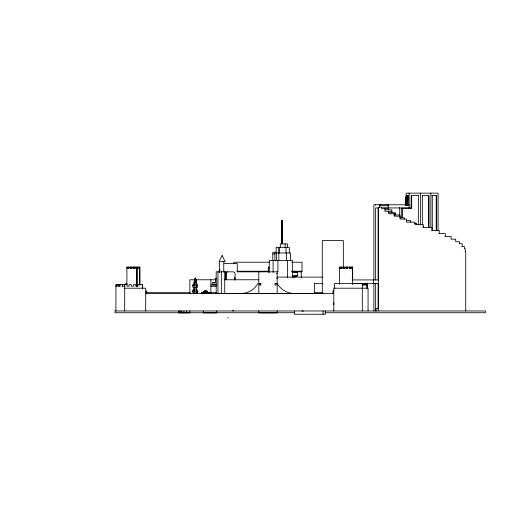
<?xml version="1.0" encoding="UTF-8"?>
<svg xmlns="http://www.w3.org/2000/svg" width="511" height="511" viewBox="0 0 511 511"><rect width="100%" height="100%" fill="white"/><g stroke="black" fill="none" stroke-linecap="round" stroke-linejoin="round"><path stroke-width="0.77" d="M281.548 221.039L281.382 224.521C281.721 226.284 281.995 225.594 281.408 224.272L281.631 224.029M281.88 243.613L281.989 220.516L282.264 243.613M281.638 225.632L281.401 222.905L281.855 220.726L282.059 243.811M281.855 224.195L281.548 220.822L281.452 222.822L281.65 221.831M281.542 222.151L281.644 221.787L281.408 223.103L281.478 221.282L281.868 223.109L281.42 224.24M281.484 222.406L281.491 221.333L281.523 221.742M281.472 221.167L281.535 223.352M406.149 197.284L406.175 196.844A2.165 0.415 -90 0 1 406.552 195.617A2.165 0.415 -90 0 1 406.922 196.844L406.954 205.186M406.852 197.284L406.884 196.844A2.165 0.415 -90 0 1 406.999 196.09M406.916 197.061L406.922 196.939A1.948 0.37 -90 0 1 407.024 196.262M281.587 221.761L281.478 221.493M194.525 284.116L194.857 279.766A0.977 0.498 -90 0 0 194.94 279.063L194.998 279.766L194.94 279.063A0.984 0.473 -90 0 1 194.857 279.766L194.857 281.944M281.401 223.256L281.612 222.381M281.625 225.351L281.529 222.208M281.44 222.764L281.408 223.103M281.491 222.949L281.574 224.808M193.739 284.116L194.429 279.766A0.984 0.984 0 0 0 194.729 279.063L195.77 279.063A0.984 0.984 0 0 0 196.071 279.766L196.761 284.116M194.352 284.116L194.052 287.144M196.154 293.25L196.467 288.115A1.495 1.495 0 0 0 193.88 288.115L193.88 290.012M281.631 221.908L281.65 222.873M192.692 285.643L193.299 284.116L197.195 284.116L197.808 287.144L192.692 287.144L192.692 285.643L197.808 285.643M281.599 225.089L281.599 223.55M281.58 223.262L281.472 224.508M219.366 271.303L219.366 271.622M196.601 293.525L197.77 291.864L197.77 290.012L192.653 290.012L192.653 291.864L193.778 293.525M281.497 223.812L281.433 223.026M281.58 223.109L281.593 221.831M281.51 223.575L281.516 222.572M375.655 280.06L375.655 207.939L378.338 207.939L379.475 207.21L388.303 207.21M407.644 195.885L407.682 195.86A1.955 0.37 -90 0 0 407.497 196.256M294.342 277.154L297.44 275.985L297.44 275.582M296.412 275.582L292.337 277.281L292.337 260.463L269.297 260.463L269.297 272.395M208.015 292.937L209.58 292.931M138.673 267.279L139.586 267.132L139.586 268.403L138.66 268.403M260.834 283.35L259.895 283.381L259.927 285.081L260.834 285.081L260.834 283.35L259.927 283.381L259.927 285.081M418.873 195.489L411.157 195.489L411.157 208.22M422.233 195.502L428.901 195.502L428.901 227.267M431.84 195.502L436.669 195.502L436.669 230.429M408.57 197.22L405.728 197.22L405.728 205.186M406.149 197.61L407.542 197.591M406.948 199.431L406.628 199.45M406.98 199.833L406.603 199.833L406.603 197.61M409.126 204.77L373.886 204.77L373.886 280.06M406.98 204.988L406.603 205.186M380.216 205.186L388.303 205.186M411.157 205.186L411.687 205.186M411.157 205.416L411.687 205.416M411.157 205.844L411.687 205.844M388.041 207.939L410.582 207.939M388.303 208.456L381.513 208.456L381.513 207.21M384.955 209.804L391.88 209.804L391.88 212.697M391.88 211.286L384.955 211.286L384.955 208.456M388.558 212.697L395.278 212.697L395.278 214.965M395.278 213.783L388.558 213.783L388.558 211.286M394.134 214.965L399.979 214.965L399.979 217.743L404.322 217.743L404.322 219.053M282.123 220.024L282.072 243.613M406.302 220.516L410.608 220.516L410.608 222.157M414.395 223.384L416.669 223.384L416.669 224.642M423.332 226.322L423.012 227.446L431.923 227.446L431.923 230.474M431.84 230.474L439.23 230.474L439.23 233.514M438.975 233.514L445.337 233.514L445.337 236.44M444.851 236.44L451.085 236.44L451.085 239.193L455.703 239.193L455.703 241.716L459.619 241.716L459.619 243.709M459.07 243.709L462.187 243.709L462.187 246.359M461.835 246.359L464.327 246.359L464.327 248.857L465.336 248.857L465.336 251.38M465.119 251.38L465.725 251.38L465.725 310.969M276.119 252.236L272.804 252.236L272.804 260.463M272.804 253.967L274.912 253.967M269.508 262.226L233.84 262.226L233.84 263.727M291.698 262.226L302.001 262.226L302.001 271.833L291.698 271.833M224.246 263.395L237.251 263.395L237.251 271.833M268.313 268.237L269.297 268.237M126.9 268.403L127.156 267.132M136.175 268.403L137.785 268.403M339.566 268.403L340.352 268.403M344.695 268.403L342.9 268.403L342.9 267.132M219.621 269.527L219.232 269.527L219.232 272.357M219.621 270.523L220.107 270.523M237.015 271.22L268.716 271.22M291.698 271.22L302.001 271.22M226.852 271.833L232.99 271.833A2.114 2.114 0 0 1 235.105 273.947L235.105 279.919M237.015 271.833L277.907 271.833L277.907 260.463M292.337 272.644L297.606 272.644L297.606 275.582L292.337 275.582M276.534 273.807L277.173 273.8M277.173 277.109L322.288 277.109M195.259 277.601L195.317 278.636M276.534 278.271L277.173 278.271M234.741 278.489L235.105 278.489M194.998 278.636L195.515 278.636M215.687 279.766L189.843 279.766L189.843 293.812M224.725 279.766L258.815 279.766M352.009 279.919L378.574 279.919M215.367 282.615L212.206 282.615L212.206 284.71L216.728 284.71L216.728 278.335L215.367 278.335L215.367 283.088M258.815 283.381L257.998 283.381A19.642 19.642 0 0 1 240.815 293.506M314.546 283.643L322.428 283.643M353.951 283.643L378.574 283.643M127.36 284.186L126.064 284.257L126.064 283.266M212.672 284.633L216.159 284.71M362.305 284.908L363.691 284.908L363.691 283.381M364.337 284.908L365.787 284.908L365.787 283.381M365.921 284.908L367.013 284.908M210.883 284.985L216.498 284.985M366.572 285.221L367.134 285.221M115.914 286.186L117.326 286.186M124.684 286.186L122.289 286.186L122.289 284.659M210.883 286.294L216.46 286.294M124.684 288.21L145.705 288.21L145.705 310.969M145.705 291.743L146.714 291.743M333.012 291.743L333.792 291.743M192.653 291.864L197.77 291.864M201.225 292.56L203.078 292.56A2.523 2.523 0 0 1 207.996 292.56L209.944 292.56M146.504 292.675L190.341 292.675M207.645 292.624L203.429 292.624L203.582 292.183A2.165 2.165 0 0 1 207.492 292.183L207.645 292.95L203.429 292.95M211.069 292.675L216.645 292.675M314.693 292.675L322.665 292.675M201.666 293.007L202.988 293.097M145.705 293.378L333.792 293.378M216.792 293.506L323.08 293.506M378.408 308.689L376.058 308.689L376.058 310.969M301.784 311.007L303.579 311.007M294.643 312.726L115.007 312.726L115.007 310.969L485.45 310.969L485.45 312.726L324.977 312.726M178.824 312.956L189.843 312.956L189.843 310.969M196.205 284.116L196.518 287.144M194.269 293.25L194.014 290.012M196.032 284.116L195.675 279.766A0.984 0.485 -90 0 1 195.547 279.063L195.521 279.766L195.547 279.063A0.984 0.511 -90 0 0 195.675 279.766L195.675 281.944M408.129 197.284L408.097 196.844A2.165 0.415 -90 0 0 407.727 195.617A2.165 0.415 90 0 0 407.548 195.834L407.586 195.879A1.955 0.37 -90 0 1 407.797 196.569M408.072 197.067L408.059 196.939A1.955 0.37 -90 0 0 407.81 195.879L407.465 195.86A2.165 0.415 -90 0 1 407.58 196.435M438.099 230.595L438.099 193.139L406.13 193.139L406.149 205.186M436.202 195.502L436.202 230.429M432.306 195.502L432.306 230.429M430.875 193.139L430.875 227.408M428.78 195.502L428.78 227.267M423.332 227.446L423.332 224.642L415.002 224.642L415.002 222.157L406.545 222.157L406.545 219.053L400.062 219.053L400.062 216.179L394.134 216.179L394.134 213.783M422.348 195.502L422.348 224.885M420.381 193.139L420.381 225.012M418.343 195.489L418.343 224.993M411.687 195.489L411.687 208.22L401.755 208.22L401.755 217.788M409.126 193.139L409.126 207.939M408.896 204.77L408.896 205.186M408.2 197.597L408.129 205.186M408.097 197.61L408.097 199.45M407.727 195.617L407.727 196.729M407.388 197.22L407.388 205.186M407.318 197.591L407.318 204.822M406.865 199.833L406.865 204.988M406.034 197.661L406.066 204.745M405.166 204.77L405.166 205.186M402.285 208.22L402.285 217.788M399.717 207.466L399.717 215.438M388.303 204.77L388.303 209.804M387.938 204.77L387.938 205.186M380.746 204.77L380.746 205.186M379.475 204.77L379.475 207.21M378.338 207.939L378.338 310.969M378.153 207.939L378.153 280.06M378.153 283.235L378.153 308.593M375.655 283.235L375.655 310.969M375.54 204.77L375.54 205.186M373.886 283.235L373.886 310.969M373.33 279.919L373.33 283.643M368.073 310.969L368.073 288.21L333.792 288.21L333.792 310.969M367.134 288.21L367.134 283.42L334.609 283.381L334.609 288.21M367.013 283.381L367.013 288.21M366.872 283.381L366.872 284.908M366.464 283.381L366.464 284.908M365.071 283.381L365.071 284.908M364.86 283.381L364.86 284.908M363.41 283.381L363.41 284.908M362.305 283.381L362.293 310.969M353.063 283.266L353.063 283.931M352.66 280.29L352.66 267.132L339.566 267.132L339.566 284.25M352.571 283.592L352.571 283.924M352.481 267.132L352.481 268.403M352.405 267.132L352.43 284.25M352.245 267.132L352.245 268.403L351.319 268.403L351.319 267.132M351.638 267.132L351.638 268.403M350.642 267.132L350.642 268.403L349.332 268.403L349.332 267.132M349.952 267.132L349.952 268.403M349.786 267.132L349.786 268.403M347.799 267.132L347.799 268.403L346.113 268.403L346.139 267.132M347.531 267.132L347.531 268.403M347.301 267.132L347.301 268.403M345.877 267.132L345.877 268.403M344.465 267.132L344.465 268.403M343.36 268.403L343.322 240.585L322.288 240.585L322.288 293.621M343.156 267.132L343.156 268.403M341.546 267.132L341.546 268.403L340.492 268.403L340.492 267.132M341.31 267.132L341.31 268.403M339.821 267.132L339.821 268.403M339.745 267.132L339.745 268.403M333.875 302.716L333.875 304.697M333.664 290.599L333.664 291.155M333.012 290.823L333.012 293.755M325.373 310.969L325.373 314.214L294.47 314.265L294.47 310.969M323.08 310.969L323.08 314.265M314.546 283.088L314.546 293.621M301.228 271.833L301.228 277.409M297.019 275.582L297.019 275.985M290.523 260.463L290.523 252.99L274.912 252.99L274.912 260.463M289.315 252.99L289.315 247.33L276.119 247.33L276.119 252.99M287.527 247.33L287.527 243.907L280.335 243.907L280.335 247.33M287.527 260.463L287.527 277.447M286.607 252.99L286.607 260.463M286 247.33L286 252.99M285.1 243.907L285.1 247.33M279.434 247.33L279.434 252.99M278.821 252.99L278.821 260.463M278.342 247.33L278.342 252.99M277.173 271.833L277.173 293.506M277.173 310.969L277.173 312.956L258.815 312.956L258.815 310.969M276.413 252.99L276.413 260.463M273.098 260.463L273.098 272.395M268.313 266.512L268.313 272.408M258.815 271.833L258.815 293.506M234.741 277.134L234.741 280.085M233.201 310.969L233.201 310.241L232.978 310.969M226.086 279.766L226.086 271.833L216.185 271.833L216.185 279.006M225.849 279.766L226.086 273.947A2.312 2.312 0 0 1 227.472 271.833M225.626 271.833L225.626 279.766M224.725 271.833L224.725 293.608M223.761 261.581L223.761 271.833M221.352 271.833L221.352 293.352M219.481 261.581L219.481 269.201M219.436 269.712L219.436 272.344M217.973 271.833L217.973 293.352M216.792 310.969L216.792 312.956L203.301 312.956L203.301 310.969M216.185 284.582L216.185 293.352M214.109 282.615L214.109 284.71M210.883 279.766L210.883 293.608M205.537 290.957L205.537 292.624M196.192 290.401L196.103 288.076A1.22 1.22 0 0 0 194.237 288.076L194.154 290.401M196.071 279.766L196.071 282.666M195.77 279.063L195.77 279.766M194.729 279.063L194.729 279.766M194.429 279.766L194.429 283.388M193.299 284.116L193.299 285.643M186.643 310.969L186.643 312.726M183.915 310.969L183.915 312.726M181.724 310.969L181.724 312.726M180.127 310.969L180.127 312.726M179.157 310.969L179.157 312.726M178.824 310.969L178.824 312.726M146.714 290.823L146.714 293.755M142.473 288.21L142.473 284.659L137.913 284.659L137.913 286.186L135.709 286.186L135.709 284.659L133.505 284.659L133.505 286.186L131.295 286.186L131.295 284.659L129.091 284.659L129.091 286.186L126.888 286.186L126.888 284.659L115.914 284.659L115.914 310.969M142.32 284.659L142.32 288.21M139.854 285.042L139.854 267.132L126.9 267.132L126.9 284.25M139.765 267.132L139.765 285.042M138.973 267.132L138.973 268.403M137.638 268.403L137.638 286.626M137.293 267.132L137.293 268.403M137.12 267.132L137.12 268.403M136.673 267.132L136.673 286.645M136.424 268.403L136.424 286.626M135.134 267.132L135.134 268.403L133.454 268.403L133.454 267.132M134.866 267.132L134.866 268.403M134.636 267.132L134.636 268.403M133.473 267.132L133.473 268.403M133.211 267.132L133.211 268.403M132.03 267.132L132.03 268.403L130.241 268.403L130.241 267.132M131.8 267.132L131.806 268.403M130.695 267.132L130.695 268.403M128.887 267.132L128.887 268.403L127.833 268.403L127.833 267.132M128.651 267.132L128.651 268.403M126.683 283.592L126.683 283.924M126.223 283.266L126.223 284.257M124.684 284.659L124.684 310.969M122.589 284.659L122.589 286.186M120.142 284.659L120.142 286.186L118.36 286.186L118.36 284.659M119.191 284.659L119.191 286.186M117.025 284.659L117.025 286.186M116.195 284.659L116.195 286.186M294.47 293.506A19.852 19.852 0 0 1 277.173 283.381M227.714 317.848A13.989 1.469 -7.9 0 1 228.487 317.861M407.516 195.509A2.523 0.479 -90 0 1 408.193 197.22M406.079 197.22A2.523 0.479 -90 0 1 406.552 195.259A2.523 0.479 -90 0 1 407.018 197.22M203.78 292.279L205.32 292.401L205.103 291.225A1.948 1.948 0 0 0 203.78 292.279M222.113 255.519L219.085 261.581L225.14 261.581L222.113 255.519M406.283 197.661L405.811 197.661L405.811 204.745L406.283 204.745L406.283 197.661M276.061 283.381L274.995 283.381L274.995 285.081L276.061 285.081L276.061 283.381M207.345 292.407L205.754 292.407L205.971 291.219A1.948 1.948 0 0 1 207.294 292.279L207.345 292.407"/></g></svg>
